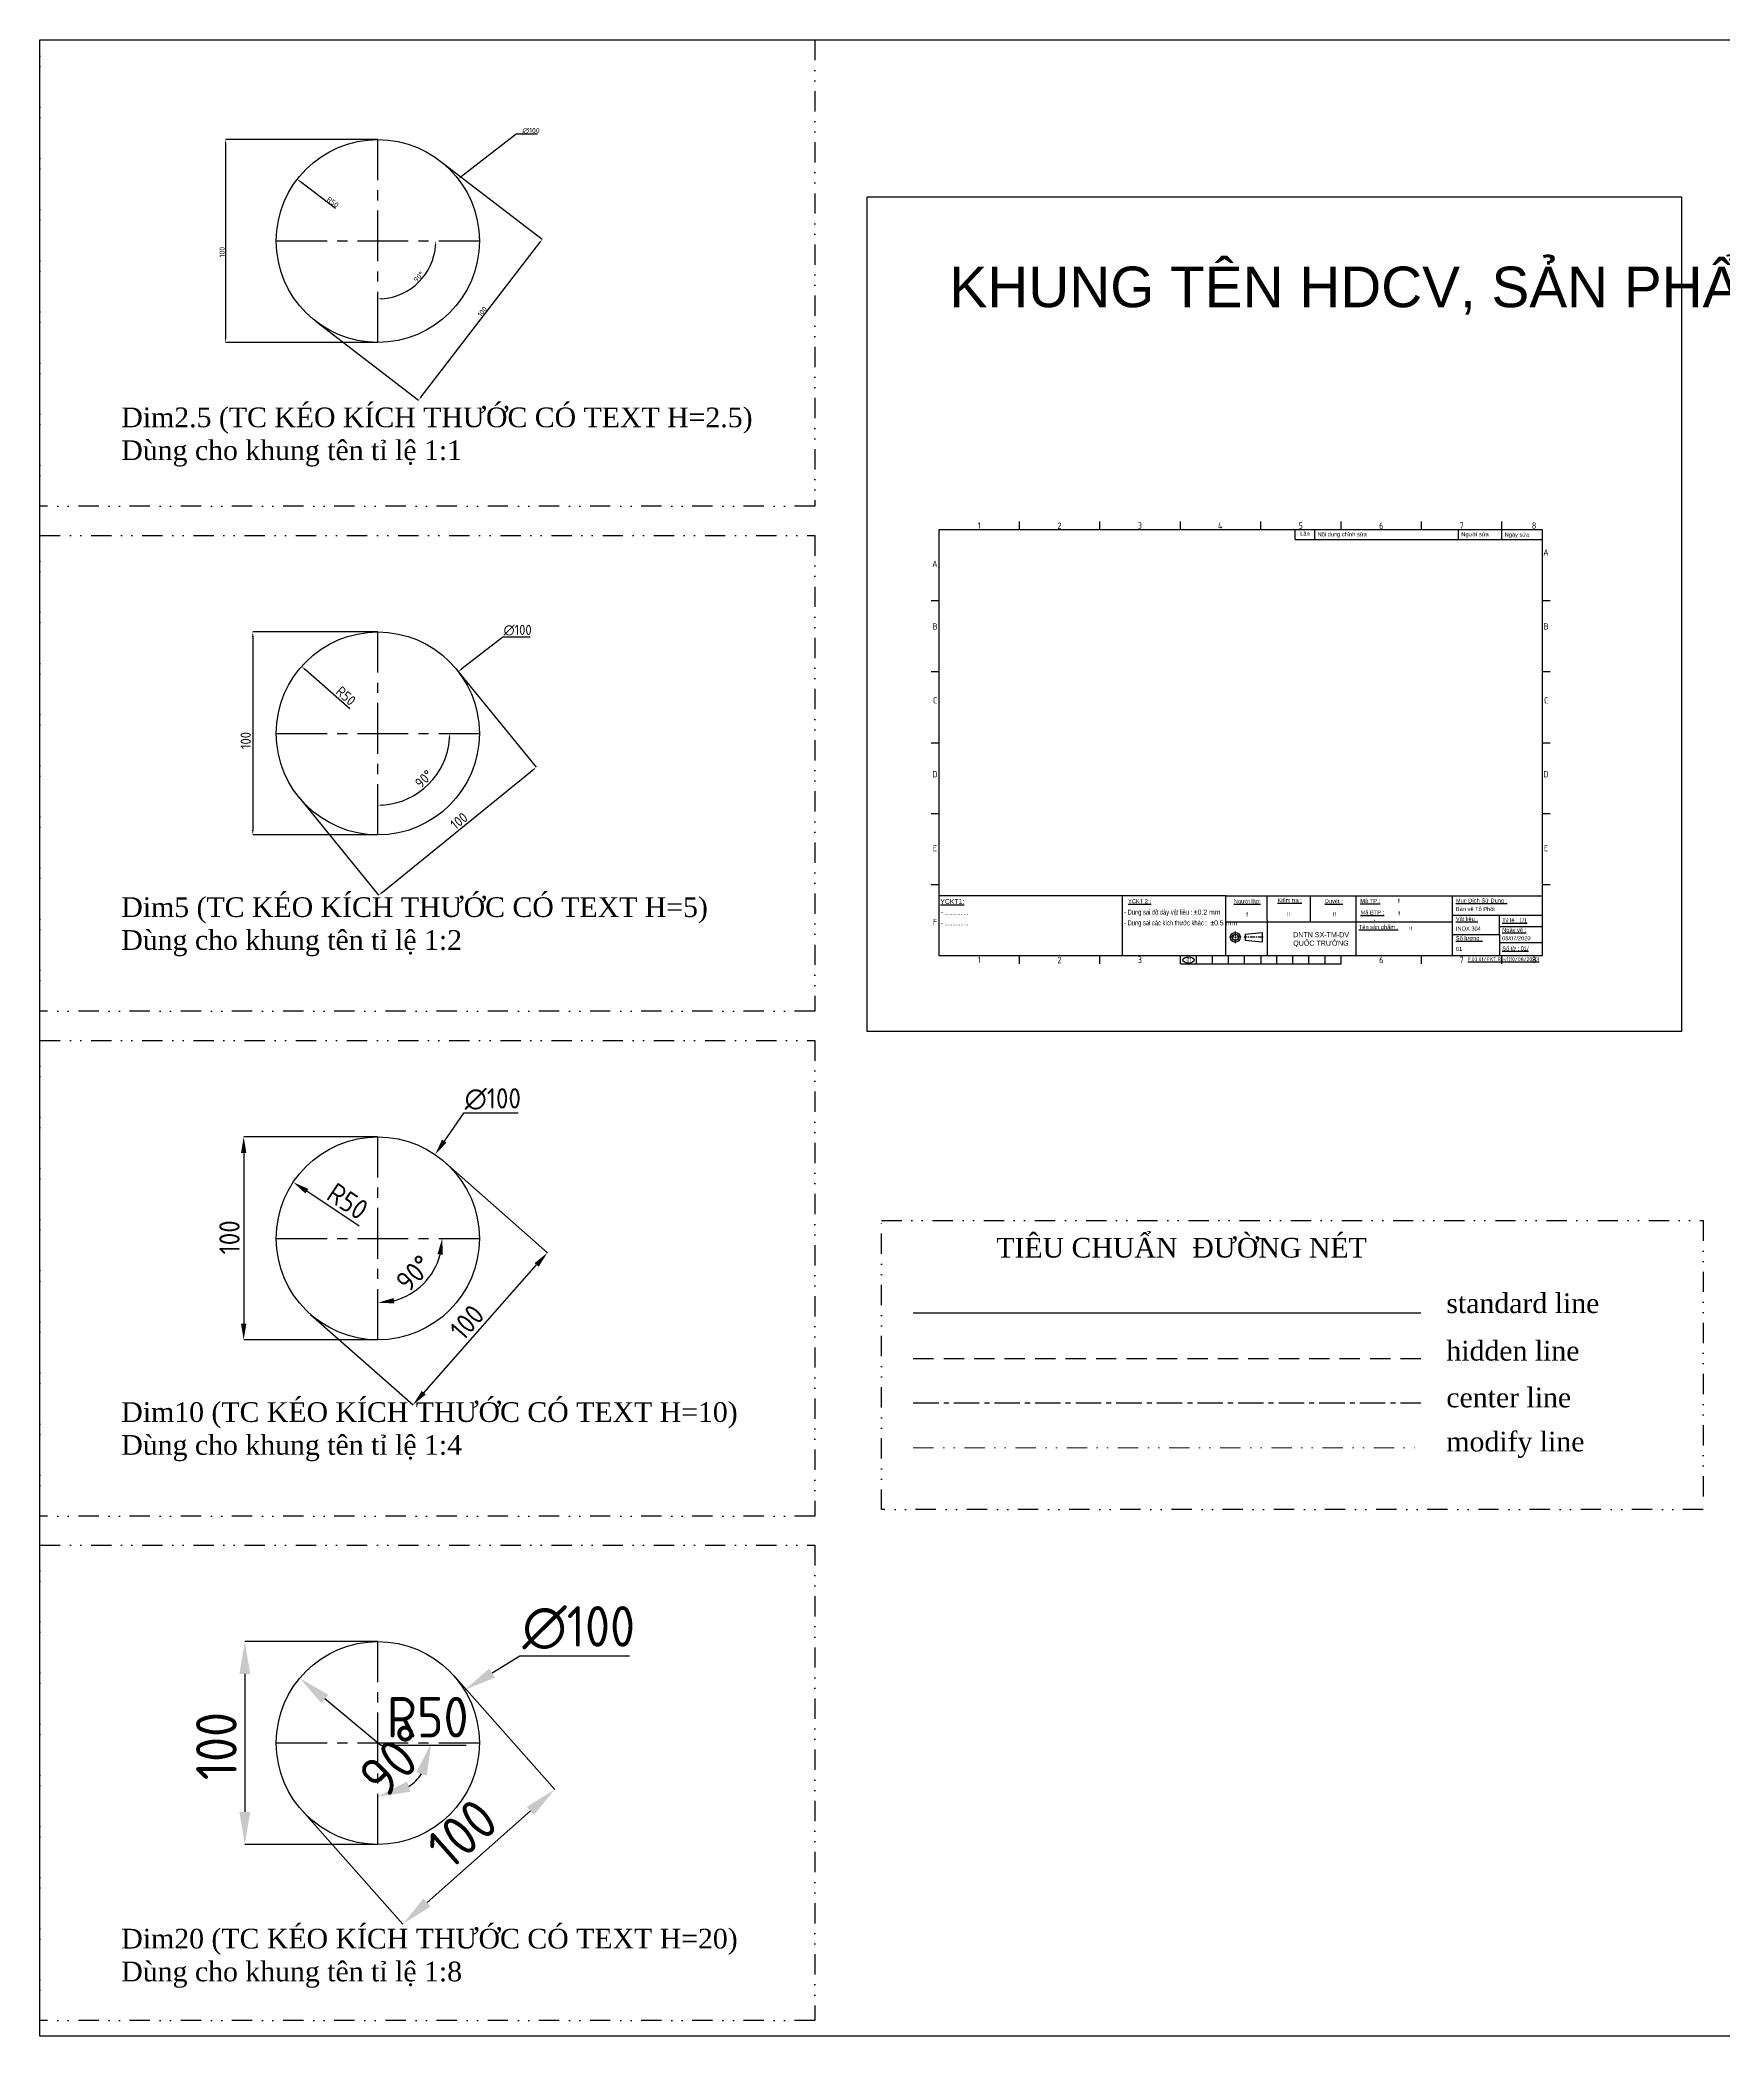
# Model space of a CAD drawing. Header units: millimetres. Extents: x -205945 to -46279, y 28253 to 108078.
# Drawn here: x -134484 to -133655, y 43192 to 44175 of the extents above; entities that cross this region are included whole.
import ezdxf

# ---------------------------------------------------------------- set-up
doc = ezdxf.new("R2010")
doc.units = ezdxf.units.MM
doc.header["$PDMODE"] = 2
for name, pattern in [('CENTER', [2, 1.25, -0.25, 0.25, -0.25]), ('CENTERX2', [4, 2.5, -0.5, 0.5, -0.5]), ('CONTPVMNIL', [0]), ('DASHEDX2', [1.5, 1, -0.5]), ('DIVIDE', [1.25, 0.5, -0.25, 0, -0.25, 0, -0.25]), ('DIVIDEX2', [2.5, 1, -0.5, 0, -0.5, 0, -0.5])]:
    doc.linetypes.add(name, pattern=pattern)
doc.layers.get('0').update_dxf_attribs({"linetype": 'CONTPVMNIL'})
doc.layers.get('DEFPOINTS').update_dxf_attribs({"color": 6})
for name, color, linetype in [('CENTER', 1, 'CENTERX2'), ('FRAME050', 6, 'Continuous'), ('hatch', 4, 'DASHEDX2'), ('MAIN', 7, 'Continuous')]:
    doc.layers.add(name, color=color, linetype=linetype)
doc.layers.add('sp', color=5, linetype='DIVIDEX2', lineweight=9)
doc.styles.add('ISOCP', font='isocp')
doc.styles.add('SLDTEXTSTYLE3', font='TXT', dxfattribs={"width": 0.65, "bigfont": 'bigfont'})
doc.styles.get("Standard").update_dxf_attribs({"font": 'isocp.shx'})
doc.styles.add('VINI', font='simplex.shx', dxfattribs={"bigfont": 'bigfont.shx'})
doc.dimstyles.new('Dim5$0', dxfattribs={"dimtxt": 5, "dimasz": 2.5, "dimexe": 0, "dimexo": 0, "dimgap": 1, "dimtad": 1, "dimdsep": 46, "dimtxsty": 'Standard', "dimcen": 0, "dimclrd": 3, "dimclre": 3, "dimclrt": 7, "dimadec": 3, "dimazin": 2, "dimtp": 0.05, "dimtm": 0.05, "dimtfac": 0.7, "dimtofl": 0, "dimtmove": 0, "dimatfit": 3, "dimfxl": 0, "dimtolj": 1, "dimarcsym": 0})
doc.dimstyles.new('Dim5$2', dxfattribs={"dimtxt": 5, "dimasz": 2.5, "dimexe": 0, "dimexo": 0, "dimgap": 1, "dimtad": 1, "dimdsep": 46, "dimtxsty": 'Standard', "dimcen": 0, "dimclrd": 3, "dimclre": 3, "dimclrt": 7, "dimadec": 3, "dimazin": 2, "dimtp": 0.05, "dimtm": 0.05, "dimtfac": 0.7, "dimtofl": 0, "dimtmove": 0, "dimatfit": 3, "dimfxl": 0, "dimtolj": 1, "dimarcsym": 0})
doc.dimstyles.new('Dim5$3', dxfattribs={"dimtxt": 5, "dimasz": 2.5, "dimexe": 0, "dimexo": 0, "dimgap": 1, "dimtad": 1, "dimtoh": 1, "dimdsep": 46, "dimtxsty": 'Standard', "dimcen": 0, "dimclrd": 3, "dimclre": 3, "dimclrt": 7, "dimadec": 3, "dimazin": 2, "dimtp": 0.05, "dimtm": 0.05, "dimtfac": 0.7, "dimtofl": 0, "dimtmove": 0, "dimatfit": 3, "dimfxl": 0, "dimtolj": 1, "dimarcsym": 0})
doc.dimstyles.new('Dim5$4', dxfattribs={"dimtxt": 5, "dimasz": 2.5, "dimexe": 0, "dimexo": 0, "dimgap": 1, "dimtad": 1, "dimtoh": 1, "dimdsep": 46, "dimtxsty": 'Standard', "dimcen": 0, "dimclrd": 3, "dimclre": 3, "dimclrt": 7, "dimadec": 3, "dimazin": 2, "dimtp": 0.05, "dimtm": 0.05, "dimtfac": 0.7, "dimtofl": 0, "dimtmove": 0, "dimatfit": 3, "dimfxl": 0, "dimtolj": 1, "dimarcsym": 0})

# ---------------------------------------------------------------- blocks, each defined once
blk = doc.blocks.new('ẢERHAEEH')
at = {"layer": 'FRAME050'}
for p, q in [((-261.36, 213.96), (-261.36, 217.92)), ((-221.76, 213.96), (-221.76, 217.92)), ((-182.16, 213.96), (-182.16, 217.92)), ((-142.56, 213.96), (-142.56, 217.92)), ((-102.96, 213.96), (-102.96, 217.92)), ((-63.36, 213.96), (-63.36, 217.92)), ((-23.76, 213.96), (-23.76, 217.92)), ((-300.96, 178.96), (-304.92, 178.96)), ((0, 178.96), (-3.96, 178.96)), ((-300.96, 143.96), (-304.92, 143.96)), ((0, 143.96), (-3.96, 143.96)), ((-304.92, 108.96), (-300.96, 108.96)), ((-3.96, 108.96), (0, 108.96)), ((-300.96, 73.96), (-304.92, 73.96)), ((0, 73.96), (-3.96, 73.96)), ((-300.96, 38.96), (-304.92, 38.96)), ((0, 38.96), (-3.96, 38.96)), ((-261.36, 0), (-261.36, 3.96)), ((-221.76, 0), (-221.76, 3.96)), ((-182.16, 0), (-182.16, 3.96)), ((-182.16, 0), (-102.96, 0)), ((-174.24, 0), (-174.24, 3.96)), ((-166.32, 0), (-166.32, 3.96)), ((-158.4, 0), (-158.4, 3.96)), ((-150.48, 0), (-150.48, 3.96)), ((-142.56, 3.96), (-142.56, 0)), ((-134.64, 0), (-134.64, 3.96)), ((-126.72, 0), (-126.72, 3.96)), ((-118.8, 0), (-118.8, 3.96)), ((-110.88, 0), (-110.88, 3.96)), ((-102.96, 0), (-102.96, 3.96)), ((-63.36, 0), (-63.36, 3.96)), ((-23.76, 0), (-23.76, 3.96))]:
    blk.add_line(p, q, dxfattribs=at)
at = {"layer": 'MAIN', "color": 7, "linetype": 'Continuous'}
blk.add_lwpolyline([(-300.96, 213.96), (-3.96, 213.96), (-3.96, 3.96), (-300.96, 3.96)], close=True, dxfattribs=at)
at = {"layer": 'FRAME050', "style": 'ISOCP'}
for s, p in [('1', (-281.95, 214.36)), ('2', (-242.72, 214.28)), ('3', (-203.13, 214.42)), ('4', (-163.63, 214.36)), ('5', (-123.93, 214.42)), ('6', (-84.25, 214.28)), ('7', (-44.67, 214.36)), ('8', (-9.03, 214.36)), ('A', (-304.37, 195.59)), ('A', (-3.41, 201.17)), ('B', (-304.21, 164.74)), ('B', (-3.25, 164.74)), ('C', (-303.97, 128.3)), ('C', (-3.01, 128.3)), ('D', (-304.3, 91.87)), ('D', (-3.34, 91.87)), ('E', (-304.05, 55.44)), ('E', (-3.09, 55.44)), ('F', (-304.05, 19.01)), ('1', (-281.95, 0.4)), ('2', (-242.72, 0.32)), ('3', (-203.13, 0.46)), ('6', (-84.25, 0.32)), ('7', (-44.67, 0.4)), ('8', (-9.03, 0.4))]:
    blk.add_text(s, height=3.17, dxfattribs=at).set_placement(p)
blk = doc.blocks.new('*D2')
at = {"color": 3, "linetype": 'ByBlock', "lineweight": -2, "ltscale": 3, "transparency": 16777216}
for p, q in [((-134247.38, 43379.03), (-134261.03, 43370.68)), ((-134193.36, 43379.03), (-134247.38, 43379.03))]:
    blk.add_line(p, q, dxfattribs=at)
at = {"color": 3, "ltscale": 3, "transparency": 16777216}
blk.add_solid([(-134262.42, 43372.96), (-134259.63, 43368.41), (-134274.67, 43362.33)], dxfattribs=at)
at = {"layer": 'DEFPOINTS', "color": 0, "ltscale": 3, "transparency": 16777216}
for p in [(-134274.67, 43362.33), (-134359.97, 43310.14)]:
    blk.add_point(p, dxfattribs=at)
at = {"color": 7, "ltscale": 3, "transparency": 16777216, "insert": (-134218.37, 43393.03), "char_height": 20, "attachment_point": 5}
blk.add_mtext('\\A1;∅100', dxfattribs=at)
blk = doc.blocks.new('*D3')
at = {"color": 3, "linetype": 'ByBlock', "lineweight": -2, "ltscale": 3, "transparency": 16777216}
for p, q in [((-134315.78, 43334.95), (-134343.47, 43357.96)), ((-134273.77, 43334.95), (-134315.78, 43334.95))]:
    blk.add_line(p, q, dxfattribs=at)
at = {"color": 3, "ltscale": 3, "transparency": 16777216}
blk.add_solid([(-134341.77, 43360.01), (-134345.18, 43355.91), (-134355.78, 43368.19)], dxfattribs=at)
at = {"layer": 'DEFPOINTS', "color": 0, "ltscale": 3, "transparency": 16777216}
for p in [(-134355.78, 43368.19), (-134317.32, 43336.24)]:
    blk.add_point(p, dxfattribs=at)
at = {"color": 7, "ltscale": 3, "transparency": 16777216, "insert": (-134292.77, 43348.95), "char_height": 20, "attachment_point": 5}
blk.add_mtext('\\A1;R50', dxfattribs=at)
blk = doc.blocks.new('*D4')
at = {"color": 3, "linetype": 'ByBlock', "lineweight": -2, "ltscale": 3, "transparency": 16777216}
for p, q in [((-134317.32, 43386.24), (-134382.86, 43386.24)), ((-134382.86, 43370.24), (-134382.86, 43302.24)), ((-134317.32, 43286.24), (-134382.86, 43286.24))]:
    blk.add_line(p, q, dxfattribs=at)
at = {"color": 3, "ltscale": 3, "transparency": 16777216}
for points in [[(-134385.52, 43370.24), (-134380.19, 43370.24), (-134382.86, 43386.24)], [(-134385.52, 43302.24), (-134380.19, 43302.24), (-134382.86, 43286.24)]]:
    blk.add_solid(points, dxfattribs=at)
at = {"layer": 'DEFPOINTS', "color": 0, "ltscale": 3, "transparency": 16777216}
for p in [(-134317.32, 43386.24), (-134382.86, 43286.24), (-134317.32, 43286.24)]:
    blk.add_point(p, dxfattribs=at)
at = {"color": 7, "ltscale": 3, "transparency": 16777216, "insert": (-134396.85, 43334.72), "char_height": 20, "attachment_point": 5, "rotation": 90}
blk.add_mtext('\\A1;100', dxfattribs=at)
blk = doc.blocks.new('*D5')
at = {"color": 3, "linetype": 'ByBlock', "lineweight": -2, "ltscale": 3, "transparency": 16777216}
blk.add_arc((-134317.32, 43336.24), 26.36, 305.33727, 324.66273, dxfattribs=at)
at = {"color": 3, "ltscale": 3, "transparency": 16777216}
for points in [[(-134298.36, 43321.8), (-134293.28, 43320.18), (-134290.97, 43336.24)], [(-134301.27, 43312.19), (-134302.89, 43317.27), (-134317.32, 43309.88)]]:
    blk.add_solid(points, dxfattribs=at)
at = {"layer": 'DEFPOINTS', "color": 0, "ltscale": 3, "transparency": 16777216}
for p in [(-134317.32, 43386.24), (-134367.32, 43336.24), (-134267.32, 43336.24), (-134304.14, 43313.41), (-134317.32, 43286.24)]:
    blk.add_point(p, dxfattribs=at)
at = {"color": 7, "ltscale": 3, "transparency": 16777216, "insert": (-134308.53, 43327.55), "char_height": 20, "attachment_point": 5, "rotation": 45.33127}
blk.add_mtext('\\A1;90°', dxfattribs=at)
blk = doc.blocks.new('*D6')
at = {"color": 3, "linetype": 'ByBlock', "lineweight": -2, "ltscale": 3, "transparency": 16777216}
for p, q in [((-134279.91, 43369.41), (-134230.21, 43313.35)), ((-134354.73, 43303.06), (-134305.03, 43247.01)), ((-134242.18, 43302.73), (-134293.06, 43257.62))]:
    blk.add_line(p, q, dxfattribs=at)
at = {"color": 3, "ltscale": 3, "transparency": 16777216}
for points in [[(-134243.95, 43304.73), (-134240.41, 43300.74), (-134230.21, 43313.35)], [(-134294.83, 43259.62), (-134291.29, 43255.63), (-134305.03, 43247.01)]]:
    blk.add_solid(points, dxfattribs=at)
at = {"layer": 'DEFPOINTS', "color": 0, "ltscale": 3, "transparency": 16777216}
for p in [(-134279.91, 43369.41), (-134354.73, 43303.06), (-134305.03, 43247.01)]:
    blk.add_point(p, dxfattribs=at)
at = {"color": 7, "ltscale": 3, "transparency": 16777216, "insert": (-134275.76, 43291.67), "char_height": 20, "attachment_point": 5, "rotation": 41.56315}
blk.add_mtext('\\A1;100', dxfattribs=at)
blk = doc.blocks.new('*D7')
at = {"color": 3, "linetype": 'ByBlock', "lineweight": -2, "ltscale": 3, "transparency": 16777216}
for p, q in [((-134284.22, 43622.34), (-134233.79, 43577.8)), ((-134294.7, 43508.85), (-134239.09, 43571.8)), ((-134350.43, 43547.4), (-134299.99, 43502.85))]:
    blk.add_line(p, q, dxfattribs=at)
at = {"color": 3, "ltscale": 3, "transparency": 16777216}
for points in [[(-134240.09, 43572.68), (-134238.09, 43570.92), (-134233.79, 43577.8)], [(-134295.7, 43509.73), (-134293.7, 43507.96), (-134299.99, 43502.85)]]:
    blk.add_solid(points, dxfattribs=at)
at = {"layer": 'DEFPOINTS', "color": 0, "ltscale": 3, "transparency": 16777216}
for p in [(-134284.22, 43622.34), (-134233.79, 43577.8), (-134350.43, 43547.4)]:
    blk.add_point(p, dxfattribs=at)
at = {"color": 7, "ltscale": 3, "transparency": 16777216, "insert": (-134273.39, 43543.54), "char_height": 10, "attachment_point": 5, "rotation": 48.54476}
blk.add_mtext('\\A1;100', dxfattribs=at)
blk = doc.blocks.new('*D8')
at = {"color": 3, "linetype": 'ByBlock', "lineweight": -2, "ltscale": 3, "transparency": 16777216}
for p, q in [((-134317.32, 43634.87), (-134383.4, 43634.87)), ((-134383.4, 43626.87), (-134383.4, 43542.87)), ((-134317.32, 43534.87), (-134383.4, 43534.87))]:
    blk.add_line(p, q, dxfattribs=at)
at = {"color": 3, "ltscale": 3, "transparency": 16777216}
for points in [[(-134384.74, 43626.87), (-134382.07, 43626.87), (-134383.4, 43634.87)], [(-134384.74, 43542.87), (-134382.07, 43542.87), (-134383.4, 43534.87)]]:
    blk.add_solid(points, dxfattribs=at)
at = {"layer": 'DEFPOINTS', "color": 0, "ltscale": 3, "transparency": 16777216}
for p in [(-134317.32, 43634.87), (-134383.4, 43534.87), (-134317.32, 43534.87)]:
    blk.add_point(p, dxfattribs=at)
at = {"color": 7, "ltscale": 3, "transparency": 16777216, "insert": (-134390.4, 43585.4), "char_height": 10, "attachment_point": 5, "rotation": 90}
blk.add_mtext('\\A1;100', dxfattribs=at)
blk = doc.blocks.new('*D9')
at = {"color": 3, "linetype": 'ByBlock', "lineweight": -2, "ltscale": 3, "transparency": 16777216}
blk.add_arc((-134317.32, 43584.87), 31.71, 284.4913, 345.5087, dxfattribs=at)
at = {"color": 3, "ltscale": 3, "transparency": 16777216}
for points in [[(-134287.94, 43577.1), (-134285.29, 43576.77), (-134285.61, 43584.87)], [(-134309.22, 43552.84), (-134309.56, 43555.49), (-134317.32, 43553.16)]]:
    blk.add_solid(points, dxfattribs=at)
at = {"layer": 'DEFPOINTS', "color": 0, "ltscale": 3, "transparency": 16777216}
for p in [(-134317.32, 43634.87), (-134367.32, 43584.87), (-134267.32, 43584.87), (-134301.47, 43557.41), (-134317.32, 43534.87)]:
    blk.add_point(p, dxfattribs=at)
at = {"color": 7, "ltscale": 3, "transparency": 16777216, "insert": (-134299.53, 43567.72), "char_height": 10, "attachment_point": 5, "rotation": 46.06371}
blk.add_mtext('\\A1;90°', dxfattribs=at)
blk = doc.blocks.new('*D10')
at = {"color": 3, "linetype": 'ByBlock', "lineweight": -2, "ltscale": 3, "transparency": 16777216}
blk.add_line((-134326.48, 43590.95), (-134352.31, 43608.11), dxfattribs=at)
at = {"color": 3, "ltscale": 3, "transparency": 16777216}
blk.add_solid([(-134351.57, 43609.22), (-134353.05, 43607), (-134358.97, 43612.54)], dxfattribs=at)
at = {"layer": 'DEFPOINTS', "color": 0, "ltscale": 3, "transparency": 16777216}
for p in [(-134358.97, 43612.54), (-134317.32, 43584.87)]:
    blk.add_point(p, dxfattribs=at)
at = {"color": 7, "ltscale": 3, "transparency": 16777216, "insert": (-134332.19, 43603.15), "char_height": 10, "attachment_point": 5, "rotation": 326.40632}
blk.add_mtext('\\A1;R50', dxfattribs=at)
blk = doc.blocks.new('*D11')
at = {"color": 3, "linetype": 'ByBlock', "lineweight": -2, "ltscale": 3, "transparency": 16777216}
for p, q in [((-134275.2, 43646.54), (-134284.61, 43632.76)), ((-134248.19, 43646.54), (-134275.2, 43646.54))]:
    blk.add_line(p, q, dxfattribs=at)
at = {"color": 3, "ltscale": 3, "transparency": 16777216}
blk.add_solid([(-134285.71, 43633.52), (-134283.51, 43632.01), (-134289.12, 43626.16)], dxfattribs=at)
at = {"layer": 'DEFPOINTS', "color": 0, "ltscale": 3, "transparency": 16777216}
for p in [(-134289.12, 43626.16), (-134345.53, 43543.58)]:
    blk.add_point(p, dxfattribs=at)
at = {"color": 7, "ltscale": 3, "transparency": 16777216, "insert": (-134260.69, 43653.54), "char_height": 10, "attachment_point": 5}
blk.add_mtext('\\A1;∅100', dxfattribs=at)
blk = doc.blocks.new('*D12')
at = {"color": 3, "linetype": 'ByBlock', "lineweight": -2, "ltscale": 3, "transparency": 16777216}
for p, q in [((-134255.73, 43881.05), (-134275.71, 43865.69)), ((-134242.23, 43881.05), (-134255.73, 43881.05))]:
    blk.add_line(p, q, dxfattribs=at)
at = {"color": 3, "ltscale": 3, "transparency": 16777216}
blk.add_solid([(-134275.96, 43866.02), (-134275.45, 43865.36), (-134277.69, 43864.16)], dxfattribs=at)
at = {"layer": 'DEFPOINTS', "color": 0, "ltscale": 3, "transparency": 16777216}
for p in [(-134277.69, 43864.16), (-134356.96, 43803.2)]:
    blk.add_point(p, dxfattribs=at)
at = {"color": 7, "ltscale": 3, "transparency": 16777216, "insert": (-134248.48, 43884.55), "char_height": 5, "attachment_point": 5}
blk.add_mtext('\\A1;∅100', dxfattribs=at)
blk = doc.blocks.new('*D13')
at = {"color": 3, "linetype": 'ByBlock', "lineweight": -2, "ltscale": 3, "transparency": 16777216}
for p, q in [((-134249.12, 44128.92), (-134276.14, 44108.09)), ((-134238.74, 44128.92), (-134249.12, 44128.92))]:
    blk.add_line(p, q, dxfattribs=at)
at = {"color": 3, "ltscale": 3, "transparency": 16777216}
blk.add_solid([(-134276.35, 44108.35), (-134275.94, 44107.82), (-134277.73, 44106.87)], dxfattribs=at)
at = {"layer": 'DEFPOINTS', "color": 0, "ltscale": 3, "transparency": 16777216}
for p in [(-134277.73, 44106.87), (-134356.92, 44045.81)]:
    blk.add_point(p, dxfattribs=at)
at = {"color": 7, "ltscale": 3, "transparency": 16777216, "insert": (-134241.87, 44130.67), "char_height": 2.5, "attachment_point": 5}
blk.add_mtext('\\A1;∅100', dxfattribs=at)
blk = doc.blocks.new('*D14')
at = {"color": 3, "linetype": 'ByBlock', "lineweight": -2, "ltscale": 3, "transparency": 16777216}
blk.add_arc((-134317.32, 43833.68), 35.37, 274.05111, 355.94889, dxfattribs=at)
at = {"color": 3, "ltscale": 3, "transparency": 16777216}
for points in [[(-134282.46, 43831.2), (-134281.63, 43831.17), (-134281.96, 43833.68)], [(-134314.81, 43797.99), (-134314.84, 43798.82), (-134317.32, 43798.32)]]:
    blk.add_solid(points, dxfattribs=at)
at = {"layer": 'DEFPOINTS', "color": 0, "ltscale": 3, "transparency": 16777216}
for p in [(-134317.32, 43883.68), (-134367.32, 43833.68), (-134267.32, 43833.68), (-134299.64, 43803.06), (-134317.32, 43783.68)]:
    blk.add_point(p, dxfattribs=at)
at = {"color": 7, "ltscale": 3, "transparency": 16777216, "insert": (-134294.64, 43811.3), "char_height": 5, "attachment_point": 5, "rotation": 45.3885}
blk.add_mtext('\\A1;90°', dxfattribs=at)
blk = doc.blocks.new('*D15')
at = {"color": 3, "linetype": 'ByBlock', "lineweight": -2, "ltscale": 3, "transparency": 16777216}
blk.add_arc((-134317.32, 44076.34), 28.54, 274.01595, 355.98405, dxfattribs=at)
at = {"color": 3, "ltscale": 3, "transparency": 16777216}
for points in [[(-134289.19, 44074.35), (-134288.52, 44074.33), (-134288.78, 44076.34)], [(-134315.31, 44047.53), (-134315.34, 44048.2), (-134317.32, 44047.8)]]:
    blk.add_solid(points, dxfattribs=at)
at = {"layer": 'DEFPOINTS', "color": 0, "ltscale": 3, "transparency": 16777216}
for p in [(-134317.32, 44126.34), (-134367.32, 44076.34), (-134267.32, 44076.34), (-134303.05, 44051.62), (-134317.32, 44026.34)]:
    blk.add_point(p, dxfattribs=at)
at = {"color": 7, "ltscale": 3, "transparency": 16777216, "insert": (-134297.18, 44058.67), "char_height": 2.5, "attachment_point": 5, "rotation": 48.75616}
blk.add_mtext('\\A1;90°', dxfattribs=at)
blk = doc.blocks.new('*D16')
at = {"color": 3, "linetype": 'ByBlock', "lineweight": -2, "ltscale": 3, "transparency": 16777216}
for p, q in [((-134317.32, 44126.34), (-134392.31, 44126.34)), ((-134392.31, 44124.34), (-134392.31, 44028.34)), ((-134317.32, 44026.34), (-134392.31, 44026.34))]:
    blk.add_line(p, q, dxfattribs=at)
at = {"color": 3, "ltscale": 3, "transparency": 16777216}
for points in [[(-134392.64, 44124.34), (-134391.98, 44124.34), (-134392.31, 44126.34)], [(-134392.64, 44028.34), (-134391.98, 44028.34), (-134392.31, 44026.34)]]:
    blk.add_solid(points, dxfattribs=at)
at = {"layer": 'DEFPOINTS', "color": 0, "ltscale": 3, "transparency": 16777216}
for p in [(-134317.32, 44126.34), (-134392.31, 44026.34), (-134317.32, 44026.34)]:
    blk.add_point(p, dxfattribs=at)
at = {"color": 7, "ltscale": 3, "transparency": 16777216, "insert": (-134394.06, 44070.86), "char_height": 2.5, "attachment_point": 5, "rotation": 90}
blk.add_mtext('\\A1;100', dxfattribs=at)
blk = doc.blocks.new('*D17')
at = {"color": 3, "linetype": 'ByBlock', "lineweight": -2, "ltscale": 3, "transparency": 16777216}
for p, q in [((-134286.88, 44116), (-134236.34, 44077.21)), ((-134296, 43999.47), (-134237.55, 44075.62)), ((-134347.77, 44036.67), (-134297.22, 43997.88))]:
    blk.add_line(p, q, dxfattribs=at)
at = {"color": 3, "ltscale": 3, "transparency": 16777216}
for points in [[(-134237.82, 44075.82), (-134237.29, 44075.42), (-134236.34, 44077.21)], [(-134296.27, 43999.67), (-134295.74, 43999.26), (-134297.22, 43997.88)]]:
    blk.add_solid(points, dxfattribs=at)
at = {"layer": 'DEFPOINTS', "color": 0, "ltscale": 3, "transparency": 16777216}
for p in [(-134286.88, 44116), (-134236.34, 44077.21), (-134347.77, 44036.67)]:
    blk.add_point(p, dxfattribs=at)
at = {"color": 7, "ltscale": 3, "transparency": 16777216, "insert": (-134265.91, 44041.55), "char_height": 2.5, "attachment_point": 5, "rotation": 52.49356}
blk.add_mtext('\\A1;100', dxfattribs=at)
blk = doc.blocks.new('*D18')
at = {"color": 3, "linetype": 'ByBlock', "lineweight": -2, "ltscale": 3, "transparency": 16777216}
blk.add_line((-134338.25, 44092.37), (-134355.43, 44105.53), dxfattribs=at)
at = {"color": 3, "ltscale": 3, "transparency": 16777216}
blk.add_solid([(-134355.22, 44105.79), (-134355.63, 44105.27), (-134357.01, 44106.75)], dxfattribs=at)
at = {"layer": 'DEFPOINTS', "color": 0, "ltscale": 3, "transparency": 16777216}
for p in [(-134357.01, 44106.75), (-134317.32, 44076.34)]:
    blk.add_point(p, dxfattribs=at)
at = {"color": 7, "ltscale": 3, "transparency": 16777216, "insert": (-134339.47, 44095.51), "char_height": 2.5, "attachment_point": 5, "rotation": 322.54078}
blk.add_mtext('\\A1;R50', dxfattribs=at)
blk = doc.blocks.new('*D19')
at = {"color": 3, "linetype": 'ByBlock', "lineweight": -2, "ltscale": 3, "transparency": 16777216}
blk.add_line((-134331.05, 43845.75), (-134353, 43865.04), dxfattribs=at)
at = {"color": 3, "ltscale": 3, "transparency": 16777216}
blk.add_solid([(-134352.73, 43865.35), (-134353.28, 43864.73), (-134354.88, 43866.69)], dxfattribs=at)
at = {"layer": 'DEFPOINTS', "color": 0, "ltscale": 3, "transparency": 16777216}
for p in [(-134354.88, 43866.69), (-134317.32, 43833.68)]:
    blk.add_point(p, dxfattribs=at)
at = {"color": 7, "ltscale": 3, "transparency": 16777216, "insert": (-134333.06, 43852.18), "char_height": 5, "attachment_point": 5, "rotation": 318.6881}
blk.add_mtext('\\A1;R50', dxfattribs=at)
blk = doc.blocks.new('*D20')
at = {"color": 3, "linetype": 'ByBlock', "lineweight": -2, "ltscale": 3, "transparency": 16777216}
for p, q in [((-134317.32, 43883.68), (-134378.91, 43883.68)), ((-134378.91, 43881.18), (-134378.91, 43786.18)), ((-134317.32, 43783.68), (-134378.91, 43783.68))]:
    blk.add_line(p, q, dxfattribs=at)
at = {"color": 3, "ltscale": 3, "transparency": 16777216}
for points in [[(-134379.32, 43881.18), (-134378.49, 43881.18), (-134378.91, 43883.68)], [(-134379.32, 43786.18), (-134378.49, 43786.18), (-134378.91, 43783.68)]]:
    blk.add_solid(points, dxfattribs=at)
at = {"layer": 'DEFPOINTS', "color": 0, "ltscale": 3, "transparency": 16777216}
for p in [(-134317.32, 43883.68), (-134378.91, 43783.68), (-134317.32, 43783.68)]:
    blk.add_point(p, dxfattribs=at)
at = {"color": 7, "ltscale": 3, "transparency": 16777216, "insert": (-134382.41, 43830.18), "char_height": 5, "attachment_point": 5, "rotation": 90}
blk.add_mtext('\\A1;100', dxfattribs=at)
blk = doc.blocks.new('*D21')
at = {"color": 3, "linetype": 'ByBlock', "lineweight": -2, "ltscale": 3, "transparency": 16777216}
for p, q in [((-134278.52, 43865.21), (-134239.33, 43816.98)), ((-134315, 43755.5), (-134241.27, 43815.41)), ((-134356.13, 43802.15), (-134316.94, 43753.92))]:
    blk.add_line(p, q, dxfattribs=at)
at = {"color": 3, "ltscale": 3, "transparency": 16777216}
for points in [[(-134241.53, 43815.73), (-134241.01, 43815.08), (-134239.33, 43816.98)], [(-134315.26, 43755.82), (-134314.73, 43755.17), (-134316.94, 43753.92)]]:
    blk.add_solid(points, dxfattribs=at)
at = {"layer": 'DEFPOINTS', "color": 0, "ltscale": 3, "transparency": 16777216}
for p in [(-134278.52, 43865.21), (-134239.33, 43816.98), (-134356.13, 43802.15)]:
    blk.add_point(p, dxfattribs=at)
at = {"color": 7, "ltscale": 3, "transparency": 16777216, "insert": (-134277.35, 43790.59), "char_height": 5, "attachment_point": 5, "rotation": 39.0965}
blk.add_mtext('\\A1;100', dxfattribs=at)

msp = doc.modelspace()

# ---------------------------------------------------------------- linework, layer by layer
for p, q in [((-133899.584, 43753.684), (-134040.82, 43753.684)), ((-133950.632, 43753.684), (-133950.632, 43724.091)), ((-133858.079, 43753.684), (-133858.079, 43740.781)), ((-133787.891, 43744.131), (-133787.891, 43753.684)), ((-133899.584, 43740.781), (-133835.428, 43740.781)), ((-133879.189, 43741.602), (-133879.189, 43724.091)), ((-133826.316, 43741.602), (-133826.188, 43741.602)), ((-133764.851, 43738.504), (-133743.82, 43738.504)), ((-133764.851, 43730.661), (-133743.82, 43730.661))]:
    msp.add_line(p, q)
at = {"ltscale": 3}
msp.add_line((-133835.428, 43740.781), (-133787.891, 43740.781), dxfattribs=at)
at = {"linetype": 'ByBlock'}
msp.add_line((-133764.851, 43734.651), (-133764.851, 43724.091), dxfattribs=at)
at = {"ltscale": 5}
msp.add_line((-134053.56, 43548.247), (-133803.56, 43548.247), dxfattribs=at)
at = {"color": 5, "linetype": 'DIVIDE', "ltscale": 20}
for points in [[(-134483.764, 44175.404), (-134102.006, 44175.404), (-134102.006, 43945.699), (-134483.764, 43945.699)], [(-134483.764, 43931.199), (-134102.006, 43931.199), (-134102.006, 43696.887), (-134483.764, 43696.887)], [(-134483.764, 43682.387), (-134102.006, 43682.387), (-134102.006, 43448.074), (-134483.764, 43448.074)], [(-134069.254, 43593.655), (-133664.426, 43593.655), (-133664.426, 43451.209), (-134069.254, 43451.209)], [(-134483.764, 43433.751), (-134102.006, 43433.751), (-134102.006, 43199.438), (-134483.764, 43199.438)]]:
    msp.add_lwpolyline(points, close=True, dxfattribs=at)
at = {"ltscale": 3}
msp.add_lwpolyline([(-134483.764, 44175.404), (-132866.475, 44175.404), (-132866.475, 43191.818), (-134483.764, 43191.818)], close=True, dxfattribs=at)
at = {"linetype": 'Continuous', "ltscale": 169}
msp.add_lwpolyline([(-134076.352, 44098.053), (-133675.166, 44098.053), (-133675.166, 43686.793), (-134076.352, 43686.793)], close=True, dxfattribs=at)
for centre in [(-134317.324, 44076.336), (-134317.324, 43833.684), (-134317.324, 43584.871), (-134317.324, 43336.235)]:
    msp.add_circle(centre, 50)
at = {"color": 1}
msp.add_ellipse((-133917.967, 43722.065), major_axis=(-2.811, 0), ratio=0.5517163, dxfattribs=at)
at = {"layer": 'CENTER', "ltscale": 10}
for p, q in [((-134317.324, 44026.336), (-134317.324, 44126.336)), ((-134367.324, 44076.336), (-134267.324, 44076.336)), ((-134317.324, 43783.684), (-134317.324, 43883.684)), ((-134367.324, 43833.684), (-134267.324, 43833.684)), ((-134317.324, 43534.871), (-134317.324, 43634.871)), ((-134367.324, 43584.871), (-134267.324, 43584.871)), ((-134317.324, 43286.235), (-134317.324, 43386.235)), ((-134367.324, 43336.235), (-134267.324, 43336.235))]:
    msp.add_line(p, q, dxfattribs=at)
at = {"layer": 'CENTER', "color": 1, "linetype": 'CENTER', "ltscale": 0.05}
for p, q in [((-133892.082, 43733.218), (-133897.786, 43733.218)), ((-133894.934, 43736.07), (-133894.934, 43730.366))]:
    msp.add_line(p, q, dxfattribs=at)
at = {"layer": 'CENTER'}
msp.add_line((-133881.26, 43733.218), (-133890.503, 43733.218), dxfattribs=at)
at = {"layer": 'CENTER', "color": 1, "linetype": 'CENTER', "ltscale": 10}
msp.add_line((-134053.56, 43503.878), (-133803.56, 43503.878), dxfattribs=at)
at = {"layer": 'hatch', "ltscale": 10}
msp.add_line((-134053.56, 43525.642), (-133803.56, 43525.642), dxfattribs=at)
at = {"layer": 'MAIN'}
for p, q in [((-133865.382, 43929.291), (-133865.382, 43934.091)), ((-133865.382, 43929.291), (-133743.82, 43929.291)), ((-133855.782, 43929.291), (-133855.782, 43934.091)), ((-133784.954, 43929.291), (-133784.954, 43934.091)), ((-133763.62, 43929.291), (-133763.62, 43934.091)), ((-133899.584, 43753.684), (-133743.82, 43753.684)), ((-133899.584, 43740.781), (-133899.584, 43753.684)), ((-133879.189, 43741.602), (-133879.189, 43753.684)), ((-133835.428, 43744.131), (-133835.428, 43753.684)), ((-133899.584, 43724.091), (-133899.584, 43740.781)), ((-133835.428, 43734.651), (-133835.428, 43744.131)), ((-133787.891, 43744.131), (-133743.82, 43744.131)), ((-133787.891, 43734.651), (-133787.891, 43744.131)), ((-133764.851, 43734.651), (-133764.851, 43744.131)), ((-133890.139, 43734.786), (-133881.711, 43735.57)), ((-133890.139, 43734.786), (-133890.139, 43731.65)), ((-133881.711, 43730.866), (-133890.139, 43731.65)), ((-133881.711, 43735.57), (-133881.711, 43730.866)), ((-133835.428, 43724.091), (-133835.428, 43734.651)), ((-133787.891, 43734.651), (-133764.851, 43734.651)), ((-133787.891, 43724.091), (-133787.891, 43734.651)), ((-133763.7, 43734.651), (-133763.658, 43734.651))]:
    msp.add_line(p, q, dxfattribs=at)
for radius in [2.352, 1.568]:
    msp.add_circle((-133894.934, 43733.218), radius, dxfattribs=at)
at = {"layer": 'sp', "color": 5, "ltscale": 10}
msp.add_line((-134053.56, 43481.706), (-133803.56, 43481.706), dxfattribs=at)

# ---------------------------------------------------------------- block references
msp.add_blockref('ẢERHAEEH', (-133739.86, 43720.131))

# ---------------------------------------------------------------- texts
at = {"ltscale": 3, "insert": (-134035.724, 44063.702), "char_height": 20, "width": 390.29509, "attachment_point": 1}
msp.add_mtext('{\\fArial|b0|i0|c0|p34;KHUNG TÊN HDCV, SẢN PHẨM}', dxfattribs=at)
at = {"attachment_point": 1}
for s, insert, char_height, width in [('{\\fArial|b0|i0|c0|p34;Lần}', (-133862.965, 43933.144), 2, 24.50884), ('{\\fArial|b0|i0|c0|p34;\\LYCKT1:}', (-134040.229, 43752.088), 2.4, 28.97216), ('{\\fArial|b0|i0|c0|p34;08/07/2020}', (-133763.49, 43733.746), 2, 11.98235), ('{\\LF.03.01/PKT.Rev1(10/08/2020)}', (-133780.452, 43723.345), 1.8, 28.97216)]:
    msp.add_mtext(s, dxfattribs=dict(at, insert=insert, char_height=char_height, width=width))
at = {"color": 0, "attachment_point": 1, "style": 'SLDTEXTSTYLE3'}
for s, insert, char_height, width in [('{\\fArial|b0|i0|c0|p34;\\W1;\\C256;Nội dung chỉnh sửa}', (-133854.442, 43932.814), 2, 36.65069), ('{\\fArial|b0|i0|c0|p34;\\W1;\\C256;Người sửa}', (-133783.614, 43932.814), 2, 36.65069), ('{\\fArial|b0|i0|c0|p34;\\W1;\\C256;Ngày sửa}', (-133762.28, 43932.64), 2, 36.65069), ('{\\fArial|b0|i0|c0|p34;\\W1;\\L\\C256;YCKT 2 :}', (-133947.786, 43752.017), 2, 13.89416), ('{\\fArial|b0|i0|c0|p34;\\W1;\\L\\C256;Người lập:}', (-133895.668, 43752.017), 2, 13.89416), ('{\\fArial|b0|i0|c0|p34;\\W1;\\L\\C256;Kiểm tra :}', (-133874.142, 43752.501), 2, 13.89416), ('{\\fArial|b0|i0|c0|p34;\\W1;\\L\\C256;Duyệt :}', (-133850.895, 43752.017), 2, 13.89416), ('{\\fArial|b0|i0|c0|p34;\\W1;\\L\\C256;Mã TP :}', (-133833.381, 43752.16), 2, 13.89416), ('{\\fArial|b0|i0|c0|p34;\\W1;\\C256;!!}', (-133815.052, 43752.189), 2, 13.89416), ('{\\fArial|b0|i0|c0|p34;\\W1;\\L\\C256;Mục Đích Sử Dụng :}', (-133786.297, 43752.342), 2, 26.52008), ('{\\fArial|b0|i0|c0|p34; - ...............}', (-134040.71, 43746.869), 2.5, 80.58707), ('{\\fArial|b0|i0|c0|p34; - ...............}', (-134040.71, 43741.616), 2.5, 80.58707), ('{\\fArial|b0|i0|c0|p34; - Dung sai độ dày vật liệu : \\W0.933;%%P0.2 mm}', (-133950.523, 43746.869), 2.5, 80.58707), ('{\\fArial|b0|i0|c0|p34; - Dung sai các kích thước khác : \\W0.933; %%P0.5 mm}', (-133950.523, 43741.616), 2.5, 80.58707), ('{\\fArial|b0|i0|c0|p34;\\W1;\\C256;!!}', (-133889.989, 43745.565), 2, 13.89416), ('{\\fArial|b0|i0|c0|p34;\\W1;\\C256;!!}', (-133869.594, 43745.565), 2, 13.89416), ('{\\fArial|b0|i0|c0|p34;\\W1;\\C256;!!}', (-133846.871, 43745.565), 2, 13.89416), ('{\\fArial|b0|i0|c0|p34;\\W1;\\L\\C256;Mã BTP :}', (-133833.253, 43746.434), 2, 13.89416), ('{\\fArial|b0|i0|c0|p34;\\W1;\\C256;!!}', (-133815.13, 43746.041), 2, 13.89416), ('{\\fArial|b0|i0|c0|p34;\\W1;\\L\\C256;Vật liệu :}', (-133786.297, 43743.279), 2, 13.89416), ('{\\fArial|b0|i0|c0|p34;\\W1;\\C256;Bản vẽ Tổ Phôi}', (-133786.297, 43748.189), 2, 26.52008), ('{\\fArial|b0|i0|c0|p34;\\W1;\\L\\C256;Tỷ lệ : 1/1}', (-133763.473, 43742.627), 2, 13.89416), ('{\\fArial|b0|i0|c0|p34;\\W1;\\C256;DNTN SX-TM-DV QUỐC TRƯỞNG}', (-133866.443, 43735.762), 2.5, 37.25315), ('{\\fArial|b0|i0|c0|p34;\\W1;\\L\\C256;Tên sản phẩm :}', (-133834.089, 43739.318), 2, 20.35614), ('{\\fArial|b0|i0|c0|p34;\\W1;\\C256;!!}', (-133809.383, 43738.438), 2, 20.35614), ('{\\fArial|b0|i0|c0|p34;\\W1;\\L\\C256;Số lượng :}', (-133786.297, 43733.799), 2, 13.89416), ('{\\fArial|b0|i0|c0|p34;\\W1;\\C256;INOX 304}', (-133786.297, 43738.539), 2, 13.89416), ('{\\fArial|b0|i0|c0|p34;\\W1;\\L\\C256;Ngày vẽ :}', (-133763.473, 43737.869), 2, 13.89416), ('{\\fArial|b0|i0|c0|p34;\\W1;\\C256;01}', (-133786.297, 43728.519), 2, 13.89416), ('{\\fArial|b0|i0|c0|p34;\\W1;\\L\\C256;Số tờ : 01/}', (-133763.473, 43728.722), 2, 13.89416)]:
    msp.add_mtext(s, dxfattribs=dict(at, insert=insert, char_height=char_height, width=width))
at = {"color": 7, "insert": (-133919.063, 43723.159), "char_height": 2, "width": 24.50884, "attachment_point": 1}
msp.add_mtext('01', dxfattribs=at)
at = {"layer": 'MAIN', "linetype": 'ByBlock', "char_height": 9.71079, "width": 313.9037, "attachment_point": 1, "style": 'VINI'}
for s, insert in [('{\\fTimes New Roman|b0|i0|c0|p18;Dim2.5 (TC KÉO KÍCH THƯỚC CÓ TEXT H=2.5)\\PDùng cho khung tên tỉ lệ 1:1}', (-134443.682, 43994.277)), ('{\\fTimes New Roman|b0|i0|c0|p18;Dim5 (TC KÉO KÍCH THƯỚC CÓ TEXT H=5)\\PDùng cho khung tên tỉ lệ 1:2}', (-134443.682, 43752.949)), ('{\\fTimes New Roman|b0|i0|c0|p18;TIÊU CHUẨN  ĐƯỜNG NÉT}', (-134012.671, 43585.122)), ('{\\fTimes New Roman|b0|i0|c0|p18;standard line}', (-133790.982, 43557.797)), ('{\\fTimes New Roman|b0|i0|c0|p18;hidden line }', (-133790.982, 43534.362)), ('{\\fTimes New Roman|b0|i0|c0|p18;Dim10 (TC KÉO KÍCH THƯỚC CÓ TEXT H=10)\\PDùng cho khung tên tỉ lệ 1:4}', (-134443.682, 43504.137)), ('{\\fTimes New Roman|b0|i0|c0|p18;center line }', (-133790.982, 43511.335)), ('{\\fTimes New Roman|b0|i0|c0|p18;modify line}', (-133790.982, 43489.602)), ('{\\fTimes New Roman|b0|i0|c0|p18;Dim20 (TC KÉO KÍCH THƯỚC CÓ TEXT H=20)\\PDùng cho khung tên tỉ lệ 1:8}', (-134443.682, 43244.683))]:
    msp.add_mtext(s, dxfattribs=dict(at, insert=insert))

# ---------------------------------------------------------------- dimensions: what is measured, and where the dimension line sits
at = {"ltscale": 3}
for base, p1, p2, angle, override, picture, middle, dimtype in [((-134392.308, 44026.336), (-134317.324, 44126.336), (-134317.324, 44026.336), 90, {"dimtxt": 2.5, "dimasz": 2, "dimgap": 0.49975, "dimarcsym": 1}, '*D16', (-134392.308, 44070.859), 160), ((-134236.336, 44077.207), (-134347.766, 44036.672), (-134286.881, 44116.001), 52.493561, {"dimtxt": 2.5, "dimasz": 2, "dimgap": 0.49975, "dimarcsym": 1}, '*D17', (-134264.525, 44040.48), 161), ((-134378.905, 43783.684), (-134317.324, 43883.684), (-134317.324, 43783.684), 90, {"dimarcsym": 1}, '*D20', (-134378.905, 43830.183), 160), ((-134239.328, 43816.984), (-134356.128, 43802.152), (-134278.519, 43865.215), 39.096505, {"dimarcsym": 1}, '*D21', (-134275.147, 43787.878), 161), ((-134383.405, 43534.871), (-134317.324, 43634.871), (-134317.324, 43534.871), 90, {"dimtxt": 10, "dimasz": 8, "dimgap": 1.999, "dimarcsym": 1}, '*D8', (-134383.405, 43585.396), 160), ((-134233.791, 43577.798), (-134350.425, 43547.397), (-134284.222, 43622.345), 48.544764, {"dimtxt": 10, "dimasz": 8, "dimgap": 1.999, "dimarcsym": 1}, '*D7', (-134268.145, 43538.907), 161), ((-134382.855, 43286.235), (-134317.324, 43386.235), (-134317.324, 43286.235), 90, {"dimtxt": 20, "dimasz": 16, "dimgap": 3.998, "dimarcsym": 1}, '*D4', (-134382.855, 43334.723), 160), ((-134305.029, 43247.006), (-134279.912, 43369.407), (-134354.735, 43303.063), 221.563151, {"dimtxt": 20, "dimasz": 16, "dimgap": 3.998, "dimarcsym": 1}, '*D6', (-134266.468, 43281.197), 161)]:
    dim = msp.add_linear_dim(base=base, p1=p1, p2=p2, angle=angle, dimstyle='Dim5$0', override=override, dxfattribs=at)
    dim.commit()
    dim.dimension.update_dxf_attribs({"geometry": picture, "text_midpoint": middle, "dimtype": dimtype})
for base, line1, line2, override, picture, middle in [((-134303.054, 44051.62), ((-134367.324, 44076.336), (-134267.324, 44076.336)), ((-134317.324, 44026.336), (-134317.324, 44126.336)), {"dimtxt": 2.5, "dimasz": 2, "dimgap": 0.49975, "dimarcsym": 1}, '*D15', (-134295.864, 44057.521)), ((-134299.641, 43803.056), ((-134317.324, 43783.684), (-134317.324, 43883.684)), ((-134367.324, 43833.684), (-134267.324, 43833.684)), {"dimarcsym": 1}, '*D14', (-134292.147, 43808.847)), ((-134301.466, 43557.405), ((-134317.324, 43534.871), (-134317.324, 43634.871)), ((-134367.324, 43584.871), (-134267.324, 43584.871)), {"dimtxt": 10, "dimasz": 8, "dimgap": 1.999, "dimarcsym": 1}, '*D9', (-134294.485, 43562.865)), ((-134304.145, 43313.408), ((-134317.324, 43286.235), (-134317.324, 43386.235)), ((-134367.324, 43336.235), (-134267.324, 43336.235)), {"dimtxt": 20, "dimasz": 16, "dimgap": 3.998, "dimarcsym": 1}, '*D5', (-134298.578, 43317.705))]:
    dim = msp.add_angular_dim_2l(base=base, line1=line1, line2=line2, dimstyle='Dim5$2', override=override, dxfattribs=at)
    dim.commit()
    dim.dimension.update_dxf_attribs({"geometry": picture, "text_midpoint": middle, "dimtype": 162})
for p1, p2, override, picture, middle in [((-134356.921, 44045.807), (-134277.726, 44106.866), {"dimtxt": 2.5, "dimasz": 2, "dimgap": 0.49975, "dimarcsym": 1}, '*D13', (-134241.869, 44128.921)), ((-134356.958, 43803.202), (-134277.689, 43864.165), {"dimarcsym": 1}, '*D12', (-134248.478, 43881.052)), ((-134345.527, 43543.585), (-134289.12, 43626.158), {"dimtxt": 10, "dimasz": 8, "dimgap": 1.999, "dimarcsym": 1}, '*D11', (-134260.694, 43646.54))]:
    dim = msp.add_diameter_dim_2p(p1=p1, p2=p2, dimstyle='Dim5$3', override=override, dxfattribs=at)
    dim.commit()
    dim.dimension.update_dxf_attribs({"geometry": picture, "text_midpoint": middle, "dimtype": 163})
for center, mpoint, override, picture, middle in [((-134317.324, 44076.336), (-134357.013, 44106.746), {"dimtxt": 2.5, "dimasz": 2, "dimgap": 0.49975, "dimarcsym": 1}, '*D18', (-134340.53, 44094.117)), ((-134317.324, 43833.684), (-134354.88, 43866.691), {"dimarcsym": 1}, '*D19', (-134335.374, 43849.548)), ((-134317.324, 43584.871), (-134358.973, 43612.536), {"dimtxt": 10, "dimasz": 8, "dimgap": 1.999, "dimarcsym": 1}, '*D10', (-134336.063, 43597.319)), ((-134317.324, 43336.235), (-134355.781, 43368.189), {"dimtxt": 20, "dimasz": 16, "dimgap": 3.998, "dimarcsym": 1}, '*D3', (-134292.773, 43334.952))]:
    dim = msp.add_radius_dim(center=center, mpoint=mpoint, dimstyle='Dim5$4', override=override, dxfattribs=at)
    dim.commit()
    dim.dimension.update_dxf_attribs({"geometry": picture, "text_midpoint": middle, "dimtype": 164})
dim = msp.add_diameter_dim_2p(p1=(-134359.974, 43310.14), p2=(-134274.673, 43362.33), dimstyle='Dim5$3', override={"dimtxt": 20, "dimasz": 16, "dimgap": 3.998, "dimarcsym": 1}, dxfattribs=at)
dim.commit()
dim.dimension.update_dxf_attribs({"geometry": '*D2', "text_midpoint": (-134218.371, 43393.029)})

doc.saveas('drawing.dxf')
